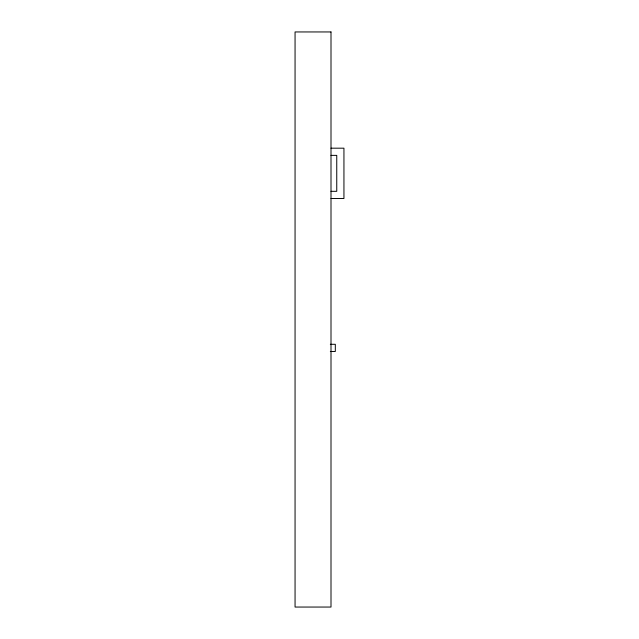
<?xml version="1.0" encoding="UTF-8"?>
<svg xmlns="http://www.w3.org/2000/svg" width="639" height="639" viewBox="0 0 639 639"><rect width="100%" height="100%" fill="white"/><g stroke="black" fill="none" stroke-linecap="round" stroke-linejoin="round"><path stroke-width="0.96" d="M331.002 148.184L343.942 148.184L343.942 198.505L331.002 198.505M331.002 155.373L336.753 155.373L336.753 191.317L331.002 191.317M330.339 344.293L335.315 344.293L335.315 351.482L330.339 351.482M331.002 31.95L295.058 31.95L295.058 607.05L331.002 607.05L331.002 31.95"/></g></svg>
